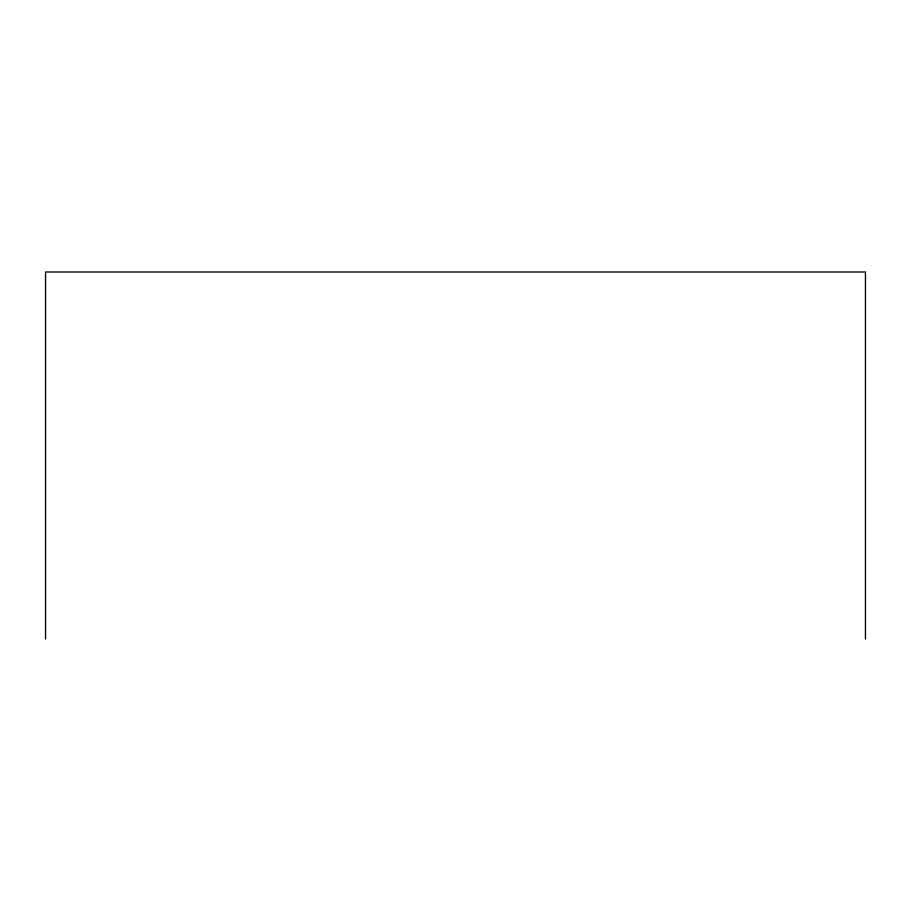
<?xml version="1.0" encoding="UTF-8"?>
<svg xmlns="http://www.w3.org/2000/svg" width="911" height="911" viewBox="0 0 911 911"><rect width="100%" height="100%" fill="white"/><g stroke="black" fill="none" stroke-linecap="round" stroke-linejoin="round"><path stroke-width="1.37" d="M865.45 638.998L865.45 272.002L45.55 272.002L45.55 638.998"/></g></svg>
